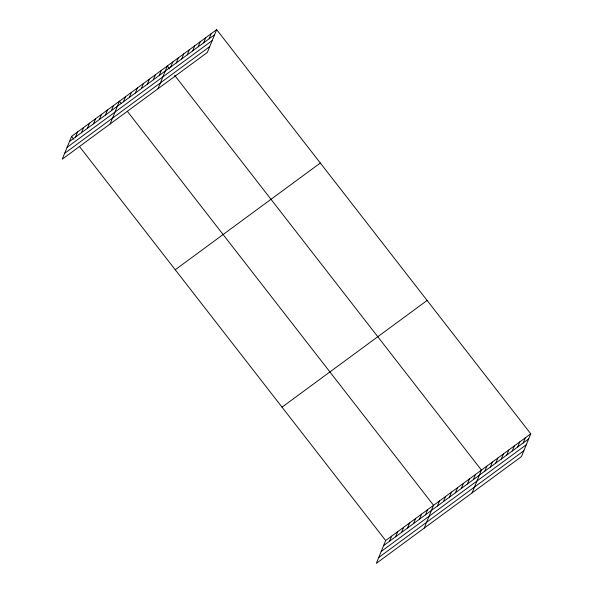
<?xml version="1.0" encoding="UTF-8"?>
<svg xmlns="http://www.w3.org/2000/svg" width="593" height="593" viewBox="0 0 593 593"><rect width="100%" height="100%" fill="white"/><g stroke="black" fill="none" stroke-linecap="round" stroke-linejoin="round"><path stroke-width="0.89" d="M216.682 29.65L71.59 136.375L62.235 159.183L207.32 52.466L216.682 29.65L530.765 433.817L521.41 456.625L376.318 563.35L385.68 540.534L530.765 433.817M75.489 137.065L77.579 131.972M81.471 132.662L83.561 127.569M87.46 128.258L89.55 123.166M93.442 123.855L95.532 118.763M99.431 119.452L101.514 114.36M105.413 115.049L107.503 109.957M111.395 110.646L113.485 105.554M110.113 123.967L119.475 101.158L121.165 103.33M123.366 101.84L125.457 96.755M129.356 97.445L131.438 92.352M135.337 93.042L137.428 87.949M141.319 88.639L143.41 83.546M147.309 84.236L149.399 79.143M153.291 79.833L155.381 74.74M159.28 75.43L161.363 70.337M157.997 88.75L167.352 65.934L169.605 68.832M170.74 66.994L172.83 61.902M176.225 62.962L178.315 57.869M181.703 58.929L183.793 53.837M187.188 54.897L189.271 49.812M192.666 50.872L194.756 45.78M198.151 46.84L200.234 41.747M203.629 42.807L205.719 37.715M209.114 38.775L211.197 33.682M389.571 541.224L391.662 536.139M395.561 536.828L397.644 531.736M401.543 532.425L403.633 527.333M407.524 528.022L409.615 522.93M413.514 523.619L415.604 518.527M419.496 519.216L421.586 514.124M425.485 514.813L427.568 509.721M424.203 528.133L433.557 505.318L127.354 111.306M437.449 506.007L439.539 500.915M443.438 501.604L445.528 496.511M449.42 497.201L451.51 492.108M455.409 492.798L457.492 487.713M461.391 488.402L463.481 483.31M467.373 483.999L469.463 478.907M473.362 479.596L475.445 474.504M472.08 492.909L481.434 470.101L174.676 75.355M484.829 471.161L486.912 466.068M490.307 467.128L492.398 462.036M495.785 463.096L497.875 458.004M501.27 459.064L503.361 453.971M506.748 455.031L508.838 449.939M512.233 450.999L514.324 445.906M517.711 446.966L519.802 441.881M523.196 442.934L525.279 437.849M69.507 141.468L214.592 34.742M67.105 147.316L212.19 40.591M64.637 153.335L209.722 46.617M175.239 269.748L320.324 163.023M282.031 407.161L427.116 300.443M383.589 545.627L528.674 438.909M381.188 551.475L526.28 444.75M378.719 557.502L523.804 450.776M71.59 136.375L73.843 139.273M79.477 146.523L385.68 540.534"/></g></svg>
